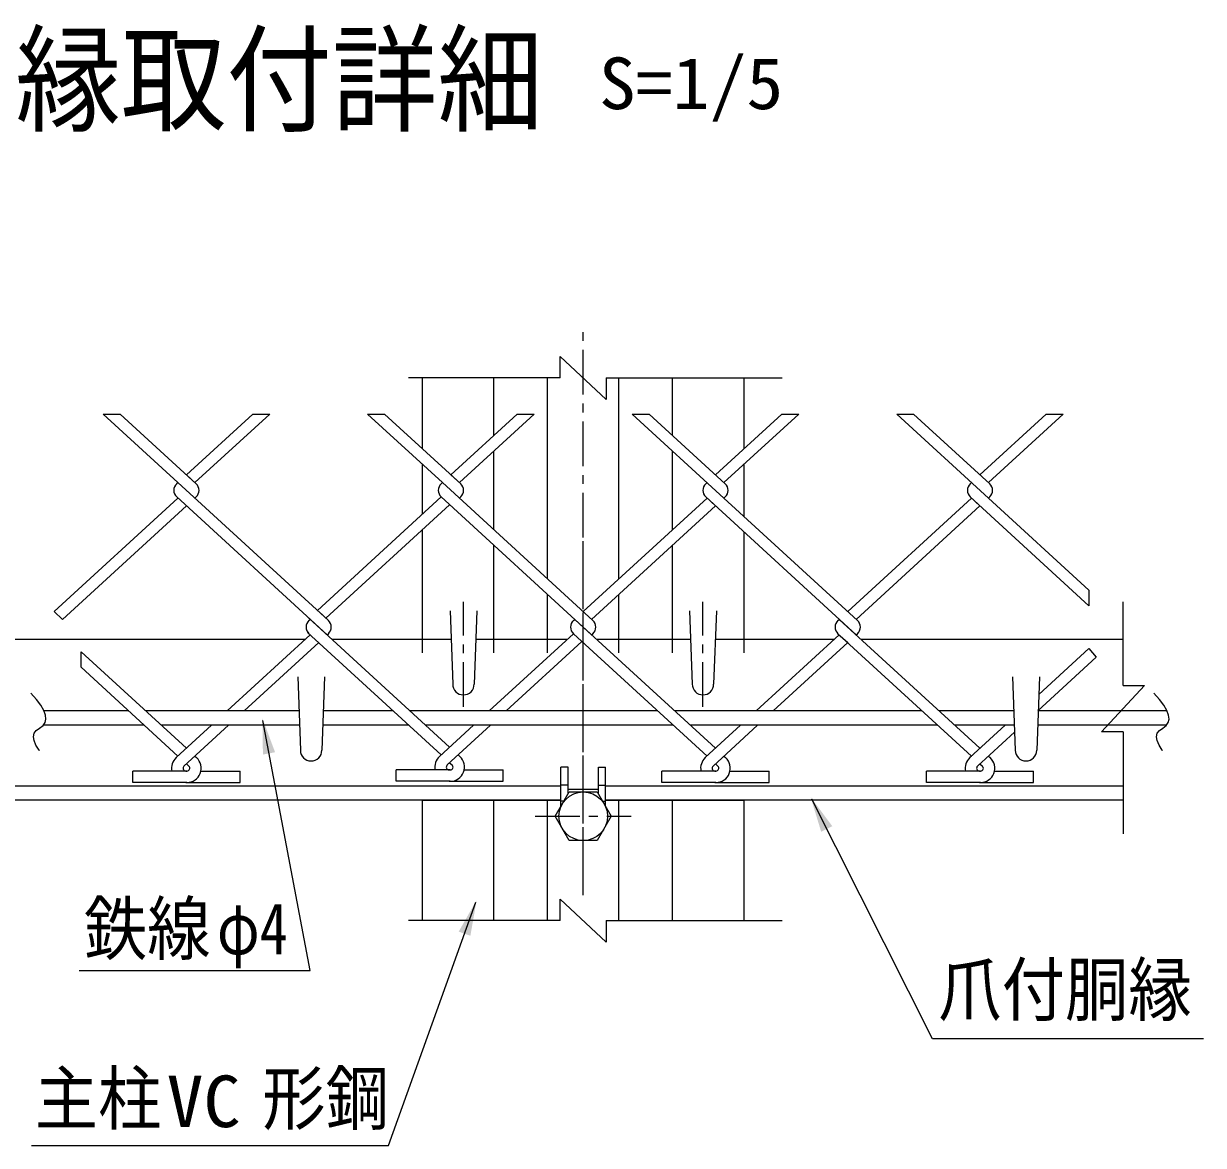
# Model space of a CAD drawing. Units: millimetres, scale not verified, with parts at other scales. Extents: x -4455 to 4455, y -3150 to 3150.
# Drawn here: x 1781 to 2771, y -819 to 122 of the extents above; entities that cross this region are included whole.
import ezdxf
from ezdxf.enums import TextEntityAlignment as Align

# ---------------------------------------------------------------- set-up
doc = ezdxf.new("R2010")
doc.units = ezdxf.units.MM
doc.header["$LTSCALE"] = 30
doc.linetypes.add('USER1', pattern=[2, 1.25, -0.25, 0.25, -0.25])
doc.layers.add('0-0_7詳細', color=7, linetype='Continuous', lineweight=18)
doc.styles.add('ＭＳ ゴシック', font='')
doc.styles.get('ＭＳ ゴシック').set_extended_font_data('MS Gothic')

msp = doc.modelspace()

# ---------------------------------------------------------------- linework, layer by layer
at = {"layer": '0-0_7詳細', "color": 1, "linetype": 'USER1'}
for p, q in [((2250.38, -609.31), (2250.38, -130.96)), ((2250.38, -544.71), (2250.38, -279.13)), ((2250.38, -589.71), (2250.38, -324.13)), ((2149.88, -451.41), (2149.88, -363.33)), ((2350.88, -451.41), (2350.88, -363.33)), ((2210.08, -543.16), (2290.73, -543.16))]:
    msp.add_line(p, q, dxfattribs=at)
at = {"layer": '0-0_7詳細', "color": 4}
for p, q in [((2230.99, -157.37), (2269.76, -193.37)), ((2230.99, -175.37), (2230.99, -157.37)), ((2230.99, -175.37), (2103.87, -175.37)), ((2269.76, -175.37), (2417.47, -175.37)), ((2269.76, -175.37), (2269.76, -193.37)), ((2703.52, -433.47), (2703.52, -363.28)), ((2685.52, -472.24), (2721.52, -433.47)), ((2703.52, -433.47), (2721.52, -433.47)), ((2703.52, -472.24), (2685.52, -472.24)), ((2703.52, -472.24), (2703.52, -557.82)), ((2230.99, -612.76), (2269.76, -648.76)), ((2230.99, -630.76), (2230.99, -612.76)), ((2230.99, -630.76), (2103.87, -630.76)), ((2269.76, -630.76), (2417.47, -630.76)), ((2269.76, -630.76), (2269.76, -648.76))]:
    msp.add_line(p, q, dxfattribs=at)
at = {"layer": '0-0_7詳細', "lineweight": 9}
for p, q in [((2115.38, -234.7), (2115.38, -175.37)), ((2175.38, -223.68), (2175.38, -175.37)), ((2220.38, -343.94), (2220.38, -175.37)), ((2280.38, -343.94), (2280.38, -175.37)), ((2325.38, -223.68), (2325.38, -175.37)), ((2385.38, -234.7), (2385.38, -175.37)), ((2195.06, -205.65), (2209.27, -205.65)), ((2175.38, -302.71), (2175.38, -236.7)), ((2325.38, -302.71), (2325.38, -236.7)), ((2115.38, -289.72), (2115.38, -247.73)), ((2385.38, -291.68), (2385.38, -247.73)), ((2115.38, -406.05), (2115.38, -302.74)), ((2385.38, -406.05), (2385.38, -304.7)), ((2175.38, -406.05), (2175.38, -315.73)), ((2325.38, -406.05), (2325.38, -315.73)), ((2220.38, -406.05), (2220.38, -356.96)), ((2280.38, -406.05), (2280.38, -356.96)), ((2138.63, -370.8), (2140.88, -432.3)), ((2161.13, -370.8), (2158.88, -432.3)), ((2339.63, -370.8), (2341.88, -432.3)), ((2362.13, -370.8), (2359.88, -432.3)), ((2242.2, -378.92), (2243.27, -377.94)), ((2017.05, -394.8), (1758.78, -394.8)), ((2139.5, -394.8), (2039.65, -394.8)), ((2236.94, -394.8), (2160.25, -394.8)), ((2340.5, -394.8), (2261.67, -394.8)), ((2461.11, -394.8), (2361.25, -394.8)), ((2464.23, -389.98), (2472.4, -397.47)), ((2479.51, -390.96), (2480.58, -389.98)), ((2479.51, -390.96), (2480.58, -389.98)), ((2703.52, -394.8), (2483.7, -394.8)), ((2010.77, -426.31), (2013.02, -487.81)), ((2033.27, -426.31), (2031.02, -487.81)), ((2610.77, -426.31), (2613.02, -487.81)), ((2633.27, -426.31), (2631.02, -487.81)), ((1868.89, -454.8), (1797.73, -454.8)), ((2011.81, -454.8), (1883.1, -454.8)), ((2090.92, -454.8), (2032.22, -454.8)), ((2312.94, -454.8), (2105.13, -454.8)), ((2534.97, -454.8), (2327.15, -454.8)), ((2611.81, -454.8), (2549.18, -454.8)), ((2740.4, -454.8), (2632.22, -454.8)), ((1881.98, -466.8), (1797.19, -466.8)), ((2012.25, -466.8), (1896.19, -466.8)), ((2104.01, -466.8), (2031.78, -466.8)), ((2326.04, -466.8), (2118.22, -466.8)), ((2548.07, -466.8), (2340.25, -466.8)), ((2612.25, -466.8), (2562.28, -466.8)), ((2739.87, -466.8), (2631.78, -466.8)), ((2231.63, -534.89), (2231.63, -502.12)), ((2237.63, -502.12), (2231.63, -502.12)), ((2237.63, -524.5), (2237.63, -502.12)), ((2269.13, -534.89), (2269.13, -502.12)), ((2231.63, -517.8), (1758.78, -517.8)), ((2237.63, -517.12), (2231.63, -517.12)), ((2263.13, -520.8), (2237.63, -520.8)), ((2263.13, -517.12), (2269.13, -517.12)), ((2703.52, -517.8), (2269.13, -517.8)), ((2231.63, -529.8), (1758.78, -529.8)), ((2115.38, -529.8), (2231.63, -529.8)), ((2115.38, -630.76), (2115.38, -529.8)), ((2140.88, -529.8), (2231.63, -529.8)), ((2175.38, -630.76), (2175.38, -529.8)), ((2220.38, -630.76), (2220.38, -529.8)), ((2234.1, -530.62), (2231.63, -530.62)), ((2266.66, -530.62), (2269.13, -530.62)), ((2269.13, -529.8), (2385.38, -529.8)), ((2703.52, -529.8), (2269.13, -529.8)), ((2269.13, -529.8), (2359.88, -529.8)), ((2280.38, -630.76), (2280.38, -529.8)), ((2325.38, -630.76), (2325.38, -529.8)), ((2385.38, -630.76), (2385.38, -529.8))]:
    msp.add_line(p, q, dxfattribs=at)
at = {"layer": '0-0_7詳細', "color": 3}
for p, q in [((1847.43, -205.65), (1861.64, -205.65)), ((1847.43, -205.65), (1910.23, -263.19)), ((1861.64, -205.65), (1925.51, -264.17)), ((1917.33, -256.68), (1973.03, -205.65)), ((1924.44, -263.19), (1987.24, -205.65)), ((1973.03, -205.65), (1987.24, -205.65)), ((2069.46, -205.65), (2132.26, -263.19)), ((2069.46, -205.65), (2083.67, -205.65)), ((2083.67, -205.65), (2147.54, -264.17)), ((2139.36, -256.68), (2195.06, -205.65)), ((2146.47, -263.19), (2209.27, -205.65)), ((2291.49, -205.65), (2368.5, -276.21)), ((2361.39, -256.68), (2417.08, -205.65)), ((2368.5, -263.19), (2431.29, -205.65)), ((2417.08, -205.65), (2431.29, -205.65)), ((2513.52, -205.65), (2527.72, -205.65)), ((2513.52, -205.65), (2590.52, -276.21)), ((2527.72, -205.65), (2591.59, -264.17)), ((2583.42, -256.68), (2639.11, -205.65)), ((2590.52, -263.19), (2653.32, -205.65)), ((2639.11, -205.65), (2653.32, -205.65)), ((1917.33, -256.68), (1925.51, -264.17)), ((2139.36, -256.68), (2147.54, -264.17)), ((1909.16, -264.17), (1910.23, -263.19)), ((1909.16, -264.17), (1910.23, -263.19)), ((1910.23, -263.19), (2036.52, -378.92)), ((2131.19, -264.17), (2132.26, -263.19)), ((2131.19, -264.17), (2132.26, -263.19)), ((2132.26, -263.19), (2258.55, -378.92)), ((2353.21, -264.17), (2354.29, -263.19)), ((2575.24, -264.17), (2576.31, -263.19)), ((1806.32, -371.43), (1910.23, -276.21)), ((1909.16, -275.23), (2035.45, -390.96)), ((1924.44, -276.21), (1925.51, -275.23)), ((1924.44, -276.21), (1925.51, -275.23)), ((2027.28, -370.45), (2131.19, -275.23)), ((2131.19, -275.23), (2257.48, -390.96)), ((2146.47, -276.21), (2147.54, -275.23)), ((2146.47, -276.21), (2147.54, -275.23)), ((2250.38, -371.43), (2354.29, -276.21)), ((2353.21, -275.23), (2479.51, -390.96)), ((2353.21, -275.23), (2361.39, -282.73)), ((2368.5, -276.21), (2369.57, -275.23)), ((2368.5, -276.21), (2369.57, -275.23)), ((2368.5, -276.21), (2480.58, -378.92)), ((2472.4, -371.43), (2576.31, -276.21)), ((2575.24, -275.23), (2674.87, -366.53)), ((2575.24, -275.23), (2583.42, -282.73)), ((2590.52, -276.21), (2591.59, -275.23)), ((2590.52, -276.21), (2591.59, -275.23)), ((2590.52, -276.21), (2674.87, -353.5)), ((1813.42, -377.94), (1917.33, -282.73)), ((2034.38, -376.96), (2138.29, -281.74)), ((2257.48, -377.94), (2361.39, -282.73)), ((2479.51, -377.94), (2583.42, -282.73)), ((2674.87, -353.5), (2674.87, -366.53)), ((1813.42, -377.94), (1806.32, -371.43)), ((2028.35, -371.43), (2036.52, -378.92)), ((2020.17, -376.96), (2138.29, -485.2)), ((2020.17, -378.92), (2021.24, -377.94)), ((2020.17, -378.92), (2021.24, -377.94)), ((2243.27, -377.94), (2361.39, -486.18)), ((2464.23, -378.92), (2465.3, -377.94)), ((2465.3, -377.94), (2583.42, -486.18)), ((1951.57, -454.8), (2021.24, -390.96)), ((2019.1, -389), (2131.19, -491.71)), ((2035.45, -390.96), (2036.52, -389.98)), ((2035.45, -390.96), (2036.52, -389.98)), ((2171.46, -454.8), (2242.2, -389.98)), ((2242.2, -389.98), (2354.29, -492.69)), ((2257.48, -390.96), (2258.55, -389.98)), ((2257.48, -390.96), (2258.55, -389.98)), ((2395.63, -454.8), (2465.3, -390.96)), ((2464.23, -389.98), (2576.31, -492.69)), ((1828.88, -405.13), (1917.33, -486.18)), ((1828.88, -418.15), (1828.88, -405.13)), ((1965.78, -454.8), (2028.35, -397.47)), ((2185.67, -454.8), (2249.31, -396.49)), ((2409.84, -454.8), (2472.4, -397.47)), ((2632.73, -440.99), (2674.87, -402.38)), ((2674.87, -402.38), (2680.97, -409.8)), ((2631.86, -454.8), (2680.97, -409.8)), ((1828.88, -418.15), (1910.23, -492.69)), ((1908.79, -494), (1938.47, -466.8)), ((1915.28, -501.08), (1952.68, -466.8)), ((2129.75, -493.02), (2158.36, -466.8)), ((2136.23, -500.1), (2172.57, -466.8)), ((2352.85, -494), (2382.53, -466.8)), ((2359.33, -501.08), (2396.74, -466.8)), ((2574.88, -494), (2604.56, -466.8)), ((2581.36, -501.08), (2612.46, -472.59)), ((1924.44, -492.69), (1925.88, -494)), ((2145.4, -491.71), (2146.83, -493.02)), ((2368.5, -492.69), (2369.93, -494)), ((2576.31, -492.69), (2574.88, -494)), ((2590.52, -492.69), (2591.96, -494)), ((1917.33, -499.2), (1919.39, -501.08)), ((2138.73, -504.27), (2093.29, -504.27)), ((2093.29, -513.87), (2093.29, -504.27)), ((2137.86, -504.27), (2138.73, -504.27)), ((2138.29, -498.22), (2140.35, -500.1)), ((2150.48, -504.27), (2183.29, -504.27)), ((2183.29, -513.87), (2183.29, -504.27)), ((2361.39, -499.2), (2363.45, -501.08)), ((2583.42, -499.2), (2581.36, -501.08)), ((2583.42, -499.2), (2585.48, -501.08)), ((1872.33, -514.85), (1872.33, -505.25)), ((1917.77, -505.25), (1872.33, -505.25)), ((1917.77, -514.85), (1872.33, -514.85)), ((1916.9, -505.25), (1917.77, -505.25)), ((1916.9, -514.85), (1962.33, -514.85)), ((1929.53, -505.25), (1962.33, -505.25)), ((1962.33, -514.85), (1962.33, -505.25)), ((2138.73, -513.87), (2093.29, -513.87)), ((2137.86, -513.87), (2183.29, -513.87)), ((2361.83, -505.25), (2316.39, -505.25)), ((2316.39, -514.85), (2316.39, -505.25)), ((2361.83, -514.85), (2316.39, -514.85)), ((2360.95, -505.25), (2361.83, -505.25)), ((2360.95, -514.85), (2406.39, -514.85)), ((2373.58, -505.25), (2406.39, -505.25)), ((2406.39, -514.85), (2406.39, -505.25)), ((2538.42, -514.85), (2538.42, -505.25)), ((2583.85, -505.25), (2538.42, -505.25)), ((2583.85, -514.85), (2538.42, -514.85)), ((2582.98, -505.25), (2583.85, -505.25)), ((2582.98, -514.85), (2628.42, -514.85)), ((2595.61, -505.25), (2628.42, -505.25)), ((2628.42, -514.85), (2628.42, -505.25))]:
    msp.add_line(p, q, dxfattribs=at)
msp.add_lwpolyline([(2291.49, -205.65), (2305.7, -205.65), (2369.57, -264.17)], dxfattribs=at)
at = {"layer": '0-0_7詳細', "color": 4}
for points in [[(1793.99, -488.07), (1793.68, -487.69), (1791.02, -483.49), (1789.45, -479.73), (1788.98, -476.41), (1789.61, -473.54), (1791.33, -471.11), (1794.15, -469.12), (1796.97, -467.11), (1798.73, -464.63), (1799.41, -461.67), (1799.02, -458.24), (1797.55, -454.33), (1795.01, -449.95), (1791.4, -445.09), (1786.71, -439.76)], [(2736.67, -488.07), (2736.36, -487.69), (2733.7, -483.49), (2732.13, -479.73), (2731.66, -476.41), (2732.28, -473.54), (2734.01, -471.11), (2736.82, -469.12), (2739.65, -467.11), (2741.41, -464.63), (2742.09, -461.67), (2741.69, -458.24), (2740.23, -454.33), (2737.69, -449.95), (2734.07, -445.09), (2729.38, -439.76)]]:
    msp.add_lwpolyline(points, dxfattribs=at)
at = {"layer": '0-0_7詳細', "color": 1}
for points in [[(1827.31, -672.5), (2021.22, -672.5), (1981.44, -462.93)], [(2770.95, -730.03), (2543.69, -730.03), (2442.17, -528.88)]]:
    msp.add_lwpolyline(points, dxfattribs=at)
at = {"layer": '0-0_7詳細', "lineweight": 9}
for points in [[(2263.13, -524.5), (2263.13, -502.12), (2269.13, -502.12)], [(1787.41, -819.42), (2087.02, -819.42), (2160.25, -615.42)]]:
    msp.add_lwpolyline(points, dxfattribs=at)
at = {"layer": '0-0_7詳細', "color": 3}
msp.add_lwpolyline([(2273.9, -543.16), (2262.14, -563.53), (2238.62, -563.53), (2226.86, -543.16), (2238.62, -522.79), (2262.14, -522.79)], close=True, dxfattribs=at)
msp.add_circle((2250.38, -543.16), 20.4, dxfattribs=at)
for centre, radius, start, end in [((1914.23, -269.7), 7.5, 132.5, 227.5), ((1920.44, -269.7), 7.5, 312.5, 47.5), ((2136.25, -269.7), 7.5, 132.5, 227.5), ((2142.47, -269.7), 7.5, 312.5, 47.5), ((2358.28, -269.7), 7.5, 132.5, 227.5), ((2364.5, -269.7), 7.5, 312.5, 47.5), ((2580.31, -269.7), 7.5, 132.5, 227.5), ((2586.53, -269.7), 7.5, 312.5, 47.5), ((2025.24, -384.45), 7.5, 132.5, 227.5), ((2031.46, -384.45), 7.5, 312.5, 47.5), ((2247.27, -384.45), 7.5, 132.5, 227.5), ((2253.48, -384.45), 7.5, 312.5, 47.5), ((2469.3, -384.45), 7.5, 132.5, 227.5), ((2475.51, -384.45), 7.5, 312.5, 47.5), ((1916.9, -502.85), 12, 132.5, 191.53696), ((1917.77, -502.85), 12, 270, 47.5), ((2137.86, -501.87), 12, 132.5, 191.53696), ((2138.73, -501.87), 12, 270, 47.5), ((2360.95, -502.85), 12, 132.5, 191.53696), ((2361.83, -502.85), 12, 270, 47.5), ((2582.98, -502.85), 12, 132.5, 191.53696), ((2583.85, -502.85), 12, 270, 47.5), ((1916.9, -502.85), 2.4, 132.5, 270), ((1917.77, -502.85), 2.4, 270, 47.5), ((2137.86, -501.87), 2.4, 132.5, 270), ((2138.73, -501.87), 2.4, 270, 47.5), ((2360.95, -502.85), 2.4, 132.5, 270), ((2361.83, -502.85), 2.4, 270, 47.5), ((2582.98, -502.85), 2.4, 132.5, 270), ((2583.85, -502.85), 2.4, 270, 47.5)]:
    msp.add_arc(centre, radius, start, end, dxfattribs=at)
at = {"layer": '0-0_7詳細', "lineweight": 9}
for centre in [(2149.88, -432.3), (2350.88, -432.3), (2022.02, -487.81), (2622.02, -487.81)]:
    msp.add_arc(centre, 9, 180, 0, dxfattribs=at)
at = {"layer": '0-0_7詳細', "color": 1}
for points in [[(1981.07, -460.97), (1991.78, -489.47), (1981.55, -491.41)], [(2441.27, -527.09), (2459.44, -551.53), (2450.13, -556.22)]]:
    msp.add_solid(points, dxfattribs=at)
at = {"layer": '0-0_7詳細'}
msp.add_solid([(2160.92, -613.54), (2155.69, -643.53), (2145.88, -640.01)], dxfattribs=at)

# ---------------------------------------------------------------- texts
at = {"layer": '0-0_7詳細', "style": 'ＭＳ ゴシック', "width": 0.9}
msp.add_text('下胴縁取付詳細', height=72.14, dxfattribs=at).set_placement((1596.64, 17.56), align=Align.BOTTOM_LEFT)
at = {"layer": '0-0_7詳細', "color": 3, "style": 'ＭＳ ゴシック'}
for s, width, p in [('S=1/5', 1.05, (2263.59, 37.28)), ('鉄線', 0.9, (1831.19, -672.06)), ('φ4', 0.8, (1942.98, -672.06)), ('爪付胴縁', 0.9, (2548.43, -723.25)), ('主柱', 0.9, (1789.98, -814.64)), ('形鋼', 0.9, (1981.01, -814.64)), ('VC', 1.05, (1900.7, -817.09))]:
    msp.add_text(s, height=43.33, dxfattribs=dict(at, width=width)).set_placement(p, align=Align.BOTTOM_LEFT)

doc.saveas('drawing.dxf')
